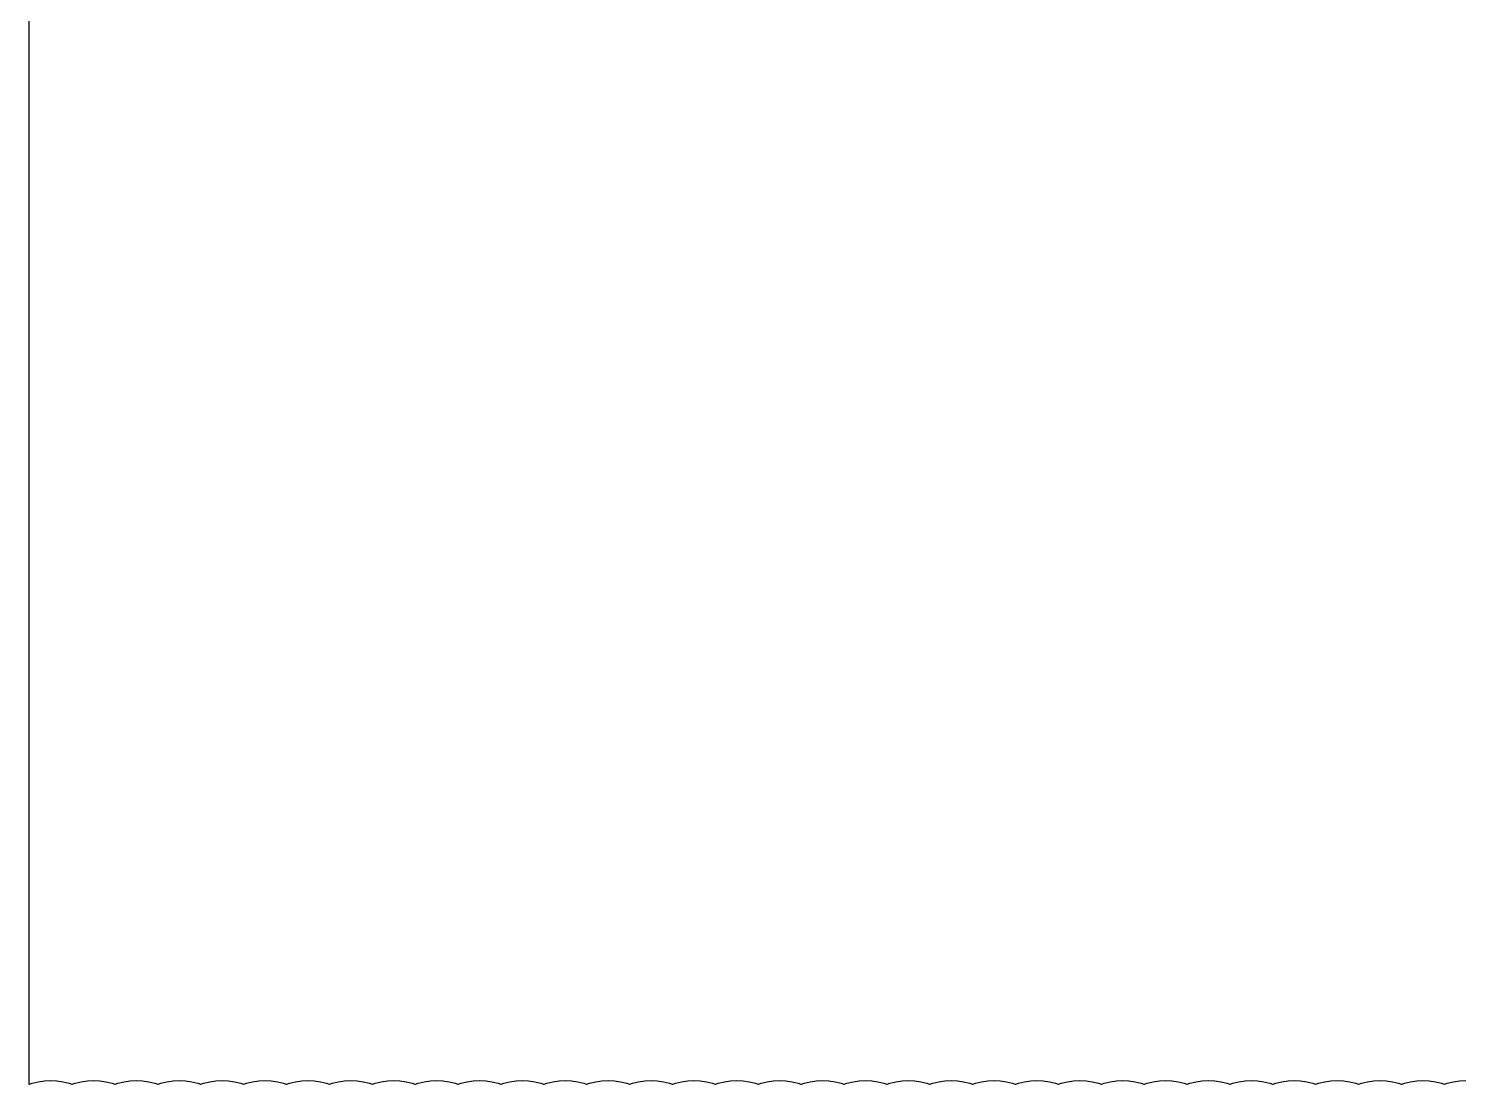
# Model space of a CAD drawing. Header units: metres. Extents: x 89 to 153, y -105 to 4.
# Drawn here: x 147.6 to 148.939, y -89.884 to -88.9 of the extents above; entities that cross this region are included whole.
import ezdxf

# ---------------------------------------------------------------- set-up
doc = ezdxf.new("R2010")
doc.units = ezdxf.units.M

msp = doc.modelspace()

# ---------------------------------------------------------------- linework, layer by layer
msp.add_lwpolyline([(147.5995, -87.9165), (147.5995, -89.8835), (147.5995, -89.8835), (147.5995, -89.8835), (147.5995, -89.8835), (147.5995, -89.8835), (147.5995, -89.8835), (147.5995, -89.8835), (147.5995, -89.8835), (147.5995, -89.8835), (147.5995, -89.8835), (147.5995, -89.8835), (147.5995, -89.8835), (147.5995, -89.8836), (147.5995, -89.8836), (147.5995, -89.8836), (147.5995, -89.8836), (147.5995, -89.8836), (147.5995, -89.8836), (147.5996, -89.8836), (147.5996, -89.8836), (147.5996, -89.8836), (147.5996, -89.8836), (147.5996, -89.8836), (147.5996, -89.8836), (147.5996, -89.8837), (147.5996, -89.8837), (147.5996, -89.8837), (147.5996, -89.8837), (147.5996, -89.8837), (147.5996, -89.8837), (147.5996, -89.8837), (147.5996, -89.8837), (147.5996, -89.8837), (147.5996, -89.8837), (147.5996, -89.8837), (147.5996, -89.8837), (147.5996, -89.8837), (147.5996, -89.8837), (147.5996, -89.8837), (147.5996, -89.8838), (147.5996, -89.8838), (147.5996, -89.8838), (147.5996, -89.8838), (147.5996, -89.8838), (147.5996, -89.8838), (147.5997, -89.8838), (147.5997, -89.8838), (147.5997, -89.8838), (147.5997, -89.8838), (147.5997, -89.8838), (147.5997, -89.8838), (147.5997, -89.8838), (147.5997, -89.8838), (147.5997, -89.8838), (147.5997, -89.8838), (147.5997, -89.8838), (147.5997, -89.8839), (147.5997, -89.8839), (147.5997, -89.8839), (147.5997, -89.8839), (147.5997, -89.8839), (147.5997, -89.8839), (147.5998, -89.8839), (147.5998, -89.8839), (147.5998, -89.8839), (147.5998, -89.8839), (147.5998, -89.8839), (147.5998, -89.8839), (147.5998, -89.8839), (147.5998, -89.8839), (147.5998, -89.8839), (147.5998, -89.8839), (147.5998, -89.8839), (147.5998, -89.8839), (147.5998, -89.8839), (147.5998, -89.8839), (147.5998, -89.8839), (147.5999, -89.8839), (147.5999, -89.8839), (147.5999, -89.8839), (147.5999, -89.8839), (147.5999, -89.8839), (147.5999, -89.8839), (147.5999, -89.884), (147.5999, -89.884), (147.5999, -89.884), (147.5999, -89.884), (147.5999, -89.884), (147.5999, -89.884), (147.6, -89.884), (147.6, -89.884), (147.6, -89.884), (147.6, -89.884), (147.6, -89.884), (147.6, -89.884), (147.6, -89.884), (147.6, -89.884), (147.6, -89.884), (147.6, -89.884), (147.6, -89.884), (147.6, -89.884), (147.6, -89.884), (147.6001, -89.884), (147.6001, -89.884), (147.6001, -89.884), (147.6001, -89.884), (147.6001, -89.884), (147.6001, -89.884), (147.6001, -89.884), (147.6001, -89.884), (147.6001, -89.884), (147.6001, -89.884), (147.6001, -89.884), (147.6001, -89.884), (147.6002, -89.884), (147.6002, -89.884), (147.6002, -89.8839), (147.6002, -89.8839), (147.6002, -89.8839), (147.6002, -89.8839), (147.6002, -89.8839), (147.6002, -89.8839), (147.6027, -89.883), (147.6084, -89.8816), (147.6142, -89.8808), (147.62, -89.8805), (147.6258, -89.8808), (147.6316, -89.8816), (147.6373, -89.883), (147.6398, -89.8839), (147.6398, -89.884), (147.6398, -89.884), (147.6399, -89.884), (147.6399, -89.884), (147.6399, -89.884), (147.6399, -89.884), (147.6399, -89.884), (147.6399, -89.884), (147.6399, -89.884), (147.6399, -89.884), (147.6399, -89.884), (147.6399, -89.884), (147.6399, -89.884), (147.6399, -89.884), (147.64, -89.884), (147.64, -89.884), (147.64, -89.884), (147.64, -89.884), (147.64, -89.884), (147.64, -89.884), (147.64, -89.884), (147.64, -89.884), (147.64, -89.884), (147.64, -89.884), (147.64, -89.884), (147.64, -89.884), (147.64, -89.884), (147.64, -89.884), (147.6401, -89.884), (147.6401, -89.884), (147.6401, -89.884), (147.6401, -89.884), (147.6401, -89.884), (147.6401, -89.884), (147.6401, -89.884), (147.6401, -89.884), (147.6401, -89.884), (147.6401, -89.884), (147.6401, -89.884), (147.6401, -89.884), (147.6402, -89.884), (147.6402, -89.884), (147.6402, -89.8839), (147.6427, -89.883), (147.6484, -89.8816), (147.6542, -89.8808), (147.66, -89.8805), (147.6658, -89.8808), (147.6716, -89.8816), (147.6773, -89.883), (147.6798, -89.8839), (147.6798, -89.884), (147.6798, -89.884), (147.6799, -89.884), (147.6799, -89.884), (147.6799, -89.884), (147.6799, -89.884), (147.6799, -89.884), (147.6799, -89.884), (147.6799, -89.884), (147.6799, -89.884), (147.6799, -89.884), (147.6799, -89.884), (147.6799, -89.884), (147.6799, -89.884), (147.68, -89.884), (147.68, -89.884), (147.68, -89.884), (147.68, -89.884), (147.68, -89.884), (147.68, -89.884), (147.68, -89.884), (147.68, -89.884), (147.68, -89.884), (147.68, -89.884), (147.68, -89.884), (147.68, -89.884), (147.68, -89.884), (147.68, -89.884), (147.6801, -89.884), (147.6801, -89.884), (147.6801, -89.884), (147.6801, -89.884), (147.6801, -89.884), (147.6801, -89.884), (147.6801, -89.884), (147.6801, -89.884), (147.6801, -89.884), (147.6801, -89.884), (147.6801, -89.884), (147.6801, -89.884), (147.6802, -89.884), (147.6802, -89.884), (147.6802, -89.8839), (147.6827, -89.883), (147.6884, -89.8816), (147.6942, -89.8808), (147.7, -89.8805), (147.7058, -89.8808), (147.7116, -89.8816), (147.7173, -89.883), (147.7198, -89.8839), (147.7198, -89.884), (147.7198, -89.884), (147.7199, -89.884), (147.7199, -89.884), (147.7199, -89.884), (147.7199, -89.884), (147.7199, -89.884), (147.7199, -89.884), (147.7199, -89.884), (147.7199, -89.884), (147.7199, -89.884), (147.7199, -89.884), (147.7199, -89.884), (147.7199, -89.884), (147.72, -89.884), (147.72, -89.884), (147.72, -89.884), (147.72, -89.884), (147.72, -89.884), (147.72, -89.884), (147.72, -89.884), (147.72, -89.884), (147.72, -89.884), (147.72, -89.884), (147.72, -89.884), (147.72, -89.884), (147.72, -89.884), (147.72, -89.884), (147.7201, -89.884), (147.7201, -89.884), (147.7201, -89.884), (147.7201, -89.884), (147.7201, -89.884), (147.7201, -89.884), (147.7201, -89.884), (147.7201, -89.884), (147.7201, -89.884), (147.7201, -89.884), (147.7201, -89.884), (147.7201, -89.884), (147.7202, -89.884), (147.7202, -89.884), (147.7202, -89.8839), (147.7227, -89.883), (147.7284, -89.8816), (147.7342, -89.8808), (147.74, -89.8805), (147.7458, -89.8808), (147.7516, -89.8816), (147.7573, -89.883), (147.7598, -89.8839), (147.7598, -89.884), (147.7598, -89.884), (147.7599, -89.884), (147.7599, -89.884), (147.7599, -89.884), (147.7599, -89.884), (147.7599, -89.884), (147.7599, -89.884), (147.7599, -89.884), (147.7599, -89.884), (147.7599, -89.884), (147.7599, -89.884), (147.7599, -89.884), (147.7599, -89.884), (147.76, -89.884), (147.76, -89.884), (147.76, -89.884), (147.76, -89.884), (147.76, -89.884), (147.76, -89.884), (147.76, -89.884), (147.76, -89.884), (147.76, -89.884), (147.76, -89.884), (147.76, -89.884), (147.76, -89.884), (147.76, -89.884), (147.76, -89.884), (147.7601, -89.884), (147.7601, -89.884), (147.7601, -89.884), (147.7601, -89.884), (147.7601, -89.884), (147.7601, -89.884), (147.7601, -89.884), (147.7601, -89.884), (147.7601, -89.884), (147.7601, -89.884), (147.7601, -89.884), (147.7601, -89.884), (147.7602, -89.884), (147.7602, -89.884), (147.7602, -89.8839), (147.7627, -89.883), (147.7684, -89.8816), (147.7742, -89.8808), (147.78, -89.8805), (147.7858, -89.8808), (147.7916, -89.8816), (147.7973, -89.883), (147.7998, -89.8839), (147.7998, -89.884), (147.7998, -89.884), (147.7999, -89.884), (147.7999, -89.884), (147.7999, -89.884), (147.7999, -89.884), (147.7999, -89.884), (147.7999, -89.884), (147.7999, -89.884), (147.7999, -89.884), (147.7999, -89.884), (147.7999, -89.884), (147.7999, -89.884), (147.7999, -89.884), (147.8, -89.884), (147.8, -89.884), (147.8, -89.884), (147.8, -89.884), (147.8, -89.884), (147.8, -89.884), (147.8, -89.884), (147.8, -89.884), (147.8, -89.884), (147.8, -89.884), (147.8, -89.884), (147.8, -89.884), (147.8, -89.884), (147.8, -89.884), (147.8001, -89.884), (147.8001, -89.884), (147.8001, -89.884), (147.8001, -89.884), (147.8001, -89.884), (147.8001, -89.884), (147.8001, -89.884), (147.8001, -89.884), (147.8001, -89.884), (147.8001, -89.884), (147.8001, -89.884), (147.8001, -89.884), (147.8002, -89.884), (147.8002, -89.884), (147.8002, -89.8839), (147.8027, -89.883), (147.8084, -89.8816), (147.8142, -89.8808), (147.82, -89.8805), (147.8258, -89.8808), (147.8316, -89.8816), (147.8373, -89.883), (147.8398, -89.8839), (147.8398, -89.884), (147.8398, -89.884), (147.8399, -89.884), (147.8399, -89.884), (147.8399, -89.884), (147.8399, -89.884), (147.8399, -89.884), (147.8399, -89.884), (147.8399, -89.884), (147.8399, -89.884), (147.8399, -89.884), (147.8399, -89.884), (147.8399, -89.884), (147.8399, -89.884), (147.84, -89.884), (147.84, -89.884), (147.84, -89.884), (147.84, -89.884), (147.84, -89.884), (147.84, -89.884), (147.84, -89.884), (147.84, -89.884), (147.84, -89.884), (147.84, -89.884), (147.84, -89.884), (147.84, -89.884), (147.84, -89.884), (147.84, -89.884), (147.8401, -89.884), (147.8401, -89.884), (147.8401, -89.884), (147.8401, -89.884), (147.8401, -89.884), (147.8401, -89.884), (147.8401, -89.884), (147.8401, -89.884), (147.8401, -89.884), (147.8401, -89.884), (147.8401, -89.884), (147.8401, -89.884), (147.8402, -89.884), (147.8402, -89.884), (147.8402, -89.8839), (147.8427, -89.883), (147.8484, -89.8816), (147.8542, -89.8808), (147.86, -89.8805), (147.8658, -89.8808), (147.8716, -89.8816), (147.8773, -89.883), (147.8798, -89.8839), (147.8798, -89.884), (147.8798, -89.884), (147.8799, -89.884), (147.8799, -89.884), (147.8799, -89.884), (147.8799, -89.884), (147.8799, -89.884), (147.8799, -89.884), (147.8799, -89.884), (147.8799, -89.884), (147.8799, -89.884), (147.8799, -89.884), (147.8799, -89.884), (147.8799, -89.884), (147.88, -89.884), (147.88, -89.884), (147.88, -89.884), (147.88, -89.884), (147.88, -89.884), (147.88, -89.884), (147.88, -89.884), (147.88, -89.884), (147.88, -89.884), (147.88, -89.884), (147.88, -89.884), (147.88, -89.884), (147.88, -89.884), (147.88, -89.884), (147.8801, -89.884), (147.8801, -89.884), (147.8801, -89.884), (147.8801, -89.884), (147.8801, -89.884), (147.8801, -89.884), (147.8801, -89.884), (147.8801, -89.884), (147.8801, -89.884), (147.8801, -89.884), (147.8801, -89.884), (147.8801, -89.884), (147.8802, -89.884), (147.8802, -89.884), (147.8802, -89.8839), (147.8827, -89.883), (147.8884, -89.8816), (147.8942, -89.8808), (147.9, -89.8805), (147.9058, -89.8808), (147.9116, -89.8816), (147.9173, -89.883), (147.9198, -89.8839), (147.9198, -89.884), (147.9198, -89.884), (147.9199, -89.884), (147.9199, -89.884), (147.9199, -89.884), (147.9199, -89.884), (147.9199, -89.884), (147.9199, -89.884), (147.9199, -89.884), (147.9199, -89.884), (147.9199, -89.884), (147.9199, -89.884), (147.9199, -89.884), (147.9199, -89.884), (147.92, -89.884), (147.92, -89.884), (147.92, -89.884), (147.92, -89.884), (147.92, -89.884), (147.92, -89.884), (147.92, -89.884), (147.92, -89.884), (147.92, -89.884), (147.92, -89.884), (147.92, -89.884), (147.92, -89.884), (147.92, -89.884), (147.92, -89.884), (147.9201, -89.884), (147.9201, -89.884), (147.9201, -89.884), (147.9201, -89.884), (147.9201, -89.884), (147.9201, -89.884), (147.9201, -89.884), (147.9201, -89.884), (147.9201, -89.884), (147.9201, -89.884), (147.9201, -89.884), (147.9201, -89.884), (147.9202, -89.884), (147.9202, -89.884), (147.9202, -89.8839), (147.9227, -89.883), (147.9284, -89.8816), (147.9342, -89.8808), (147.94, -89.8805), (147.9458, -89.8808), (147.9516, -89.8816), (147.9573, -89.883), (147.9598, -89.8839), (147.9598, -89.884), (147.9598, -89.884), (147.9599, -89.884), (147.9599, -89.884), (147.9599, -89.884), (147.9599, -89.884), (147.9599, -89.884), (147.9599, -89.884), (147.9599, -89.884), (147.9599, -89.884), (147.9599, -89.884), (147.9599, -89.884), (147.9599, -89.884), (147.9599, -89.884), (147.96, -89.884), (147.96, -89.884), (147.96, -89.884), (147.96, -89.884), (147.96, -89.884), (147.96, -89.884), (147.96, -89.884), (147.96, -89.884), (147.96, -89.884), (147.96, -89.884), (147.96, -89.884), (147.96, -89.884), (147.96, -89.884), (147.96, -89.884), (147.9601, -89.884), (147.9601, -89.884), (147.9601, -89.884), (147.9601, -89.884), (147.9601, -89.884), (147.9601, -89.884), (147.9601, -89.884), (147.9601, -89.884), (147.9601, -89.884), (147.9601, -89.884), (147.9601, -89.884), (147.9601, -89.884), (147.9602, -89.884), (147.9602, -89.884), (147.9602, -89.8839), (147.9627, -89.883), (147.9684, -89.8816), (147.9742, -89.8808), (147.98, -89.8805), (147.9858, -89.8808), (147.9916, -89.8816), (147.9973, -89.883), (147.9998, -89.8839), (147.9998, -89.884), (147.9998, -89.884), (147.9999, -89.884), (147.9999, -89.884), (147.9999, -89.884), (147.9999, -89.884), (147.9999, -89.884), (147.9999, -89.884), (147.9999, -89.884), (147.9999, -89.884), (147.9999, -89.884), (147.9999, -89.884), (147.9999, -89.884), (147.9999, -89.884), (148, -89.884), (148, -89.884), (148, -89.884), (148, -89.884), (148, -89.884), (148, -89.884), (148, -89.884), (148, -89.884), (148, -89.884), (148, -89.884), (148, -89.884), (148, -89.884), (148, -89.884), (148, -89.884), (148.0001, -89.884), (148.0001, -89.884), (148.0001, -89.884), (148.0001, -89.884), (148.0001, -89.884), (148.0001, -89.884), (148.0001, -89.884), (148.0001, -89.884), (148.0001, -89.884), (148.0001, -89.884), (148.0001, -89.884), (148.0001, -89.884), (148.0002, -89.884), (148.0002, -89.884), (148.0002, -89.8839), (148.0027, -89.883), (148.0084, -89.8816), (148.0142, -89.8808), (148.02, -89.8805), (148.0258, -89.8808), (148.0316, -89.8816), (148.0373, -89.883), (148.0398, -89.8839), (148.0398, -89.884), (148.0398, -89.884), (148.0399, -89.884), (148.0399, -89.884), (148.0399, -89.884), (148.0399, -89.884), (148.0399, -89.884), (148.0399, -89.884), (148.0399, -89.884), (148.0399, -89.884), (148.0399, -89.884), (148.0399, -89.884), (148.0399, -89.884), (148.0399, -89.884), (148.04, -89.884), (148.04, -89.884), (148.04, -89.884), (148.04, -89.884), (148.04, -89.884), (148.04, -89.884), (148.04, -89.884), (148.04, -89.884), (148.04, -89.884), (148.04, -89.884), (148.04, -89.884), (148.04, -89.884), (148.04, -89.884), (148.04, -89.884), (148.0401, -89.884), (148.0401, -89.884), (148.0401, -89.884), (148.0401, -89.884), (148.0401, -89.884), (148.0401, -89.884), (148.0401, -89.884), (148.0401, -89.884), (148.0401, -89.884), (148.0401, -89.884), (148.0401, -89.884), (148.0401, -89.884), (148.0402, -89.884), (148.0402, -89.884), (148.0402, -89.8839), (148.0427, -89.883), (148.0484, -89.8816), (148.0542, -89.8808), (148.06, -89.8805), (148.0658, -89.8808), (148.0716, -89.8816), (148.0773, -89.883), (148.0798, -89.8839), (148.0798, -89.884), (148.0798, -89.884), (148.0799, -89.884), (148.0799, -89.884), (148.0799, -89.884), (148.0799, -89.884), (148.0799, -89.884), (148.0799, -89.884), (148.0799, -89.884), (148.0799, -89.884), (148.0799, -89.884), (148.0799, -89.884), (148.0799, -89.884), (148.0799, -89.884), (148.08, -89.884), (148.08, -89.884), (148.08, -89.884), (148.08, -89.884), (148.08, -89.884), (148.08, -89.884), (148.08, -89.884), (148.08, -89.884), (148.08, -89.884), (148.08, -89.884), (148.08, -89.884), (148.08, -89.884), (148.08, -89.884), (148.08, -89.884), (148.0801, -89.884), (148.0801, -89.884), (148.0801, -89.884), (148.0801, -89.884), (148.0801, -89.884), (148.0801, -89.884), (148.0801, -89.884), (148.0801, -89.884), (148.0801, -89.884), (148.0801, -89.884), (148.0801, -89.884), (148.0801, -89.884), (148.0802, -89.884), (148.0802, -89.884), (148.0802, -89.8839), (148.0827, -89.883), (148.0884, -89.8816), (148.0942, -89.8808), (148.1, -89.8805), (148.1058, -89.8808), (148.1116, -89.8816), (148.1173, -89.883), (148.1198, -89.8839), (148.1198, -89.884), (148.1198, -89.884), (148.1199, -89.884), (148.1199, -89.884), (148.1199, -89.884), (148.1199, -89.884), (148.1199, -89.884), (148.1199, -89.884), (148.1199, -89.884), (148.1199, -89.884), (148.1199, -89.884), (148.1199, -89.884), (148.1199, -89.884), (148.1199, -89.884), (148.12, -89.884), (148.12, -89.884), (148.12, -89.884), (148.12, -89.884), (148.12, -89.884), (148.12, -89.884), (148.12, -89.884), (148.12, -89.884), (148.12, -89.884), (148.12, -89.884), (148.12, -89.884), (148.12, -89.884), (148.12, -89.884), (148.12, -89.884), (148.1201, -89.884), (148.1201, -89.884), (148.1201, -89.884), (148.1201, -89.884), (148.1201, -89.884), (148.1201, -89.884), (148.1201, -89.884), (148.1201, -89.884), (148.1201, -89.884), (148.1201, -89.884), (148.1201, -89.884), (148.1201, -89.884), (148.1202, -89.884), (148.1202, -89.884), (148.1202, -89.8839), (148.1227, -89.883), (148.1284, -89.8816), (148.1342, -89.8808), (148.14, -89.8805), (148.1458, -89.8808), (148.1516, -89.8816), (148.1573, -89.883), (148.1598, -89.8839), (148.1598, -89.884), (148.1598, -89.884), (148.1599, -89.884), (148.1599, -89.884), (148.1599, -89.884), (148.1599, -89.884), (148.1599, -89.884), (148.1599, -89.884), (148.1599, -89.884), (148.1599, -89.884), (148.1599, -89.884), (148.1599, -89.884), (148.1599, -89.884), (148.1599, -89.884), (148.16, -89.884), (148.16, -89.884), (148.16, -89.884), (148.16, -89.884), (148.16, -89.884), (148.16, -89.884), (148.16, -89.884), (148.16, -89.884), (148.16, -89.884), (148.16, -89.884), (148.16, -89.884), (148.16, -89.884), (148.16, -89.884), (148.16, -89.884), (148.1601, -89.884), (148.1601, -89.884), (148.1601, -89.884), (148.1601, -89.884), (148.1601, -89.884), (148.1601, -89.884), (148.1601, -89.884), (148.1601, -89.884), (148.1601, -89.884), (148.1601, -89.884), (148.1601, -89.884), (148.1601, -89.884), (148.1602, -89.884), (148.1602, -89.884), (148.1602, -89.8839), (148.1627, -89.883), (148.1684, -89.8816), (148.1742, -89.8808), (148.18, -89.8805), (148.1858, -89.8808), (148.1916, -89.8816), (148.1973, -89.883), (148.1998, -89.8839), (148.1998, -89.884), (148.1998, -89.884), (148.1999, -89.884), (148.1999, -89.884), (148.1999, -89.884), (148.1999, -89.884), (148.1999, -89.884), (148.1999, -89.884), (148.1999, -89.884), (148.1999, -89.884), (148.1999, -89.884), (148.1999, -89.884), (148.1999, -89.884), (148.1999, -89.884), (148.2, -89.884), (148.2, -89.884), (148.2, -89.884), (148.2, -89.884), (148.2, -89.884), (148.2, -89.884), (148.2, -89.884), (148.2, -89.884), (148.2, -89.884), (148.2, -89.884), (148.2, -89.884), (148.2, -89.884), (148.2, -89.884), (148.2, -89.884), (148.2001, -89.884), (148.2001, -89.884), (148.2001, -89.884), (148.2001, -89.884), (148.2001, -89.884), (148.2001, -89.884), (148.2001, -89.884), (148.2001, -89.884), (148.2001, -89.884), (148.2001, -89.884), (148.2001, -89.884), (148.2001, -89.884), (148.2002, -89.884), (148.2002, -89.884), (148.2002, -89.8839), (148.2027, -89.883), (148.2084, -89.8816), (148.2142, -89.8808), (148.22, -89.8805), (148.2258, -89.8808), (148.2316, -89.8816), (148.2373, -89.883), (148.2398, -89.8839), (148.2398, -89.884), (148.2398, -89.884), (148.2399, -89.884), (148.2399, -89.884), (148.2399, -89.884), (148.2399, -89.884), (148.2399, -89.884), (148.2399, -89.884), (148.2399, -89.884), (148.2399, -89.884), (148.2399, -89.884), (148.2399, -89.884), (148.2399, -89.884), (148.2399, -89.884), (148.24, -89.884), (148.24, -89.884), (148.24, -89.884), (148.24, -89.884), (148.24, -89.884), (148.24, -89.884), (148.24, -89.884), (148.24, -89.884), (148.24, -89.884), (148.24, -89.884), (148.24, -89.884), (148.24, -89.884), (148.24, -89.884), (148.24, -89.884), (148.2401, -89.884), (148.2401, -89.884), (148.2401, -89.884), (148.2401, -89.884), (148.2401, -89.884), (148.2401, -89.884), (148.2401, -89.884), (148.2401, -89.884), (148.2401, -89.884), (148.2401, -89.884), (148.2401, -89.884), (148.2401, -89.884), (148.2402, -89.884), (148.2402, -89.884), (148.2402, -89.8839), (148.2427, -89.883), (148.2484, -89.8816), (148.2542, -89.8808), (148.26, -89.8805), (148.2658, -89.8808), (148.2716, -89.8816), (148.2773, -89.883), (148.2798, -89.8839), (148.2798, -89.884), (148.2798, -89.884), (148.2799, -89.884), (148.2799, -89.884), (148.2799, -89.884), (148.2799, -89.884), (148.2799, -89.884), (148.2799, -89.884), (148.2799, -89.884), (148.2799, -89.884), (148.2799, -89.884), (148.2799, -89.884), (148.2799, -89.884), (148.2799, -89.884), (148.28, -89.884), (148.28, -89.884), (148.28, -89.884), (148.28, -89.884), (148.28, -89.884), (148.28, -89.884), (148.28, -89.884), (148.28, -89.884), (148.28, -89.884), (148.28, -89.884), (148.28, -89.884), (148.28, -89.884), (148.28, -89.884), (148.28, -89.884), (148.2801, -89.884), (148.2801, -89.884), (148.2801, -89.884), (148.2801, -89.884), (148.2801, -89.884), (148.2801, -89.884), (148.2801, -89.884), (148.2801, -89.884), (148.2801, -89.884), (148.2801, -89.884), (148.2801, -89.884), (148.2801, -89.884), (148.2802, -89.884), (148.2802, -89.884), (148.2802, -89.8839), (148.2827, -89.883), (148.2884, -89.8816), (148.2942, -89.8808), (148.3, -89.8805), (148.3058, -89.8808), (148.3116, -89.8816), (148.3173, -89.883), (148.3198, -89.8839), (148.3198, -89.884), (148.3198, -89.884), (148.3199, -89.884), (148.3199, -89.884), (148.3199, -89.884), (148.3199, -89.884), (148.3199, -89.884), (148.3199, -89.884), (148.3199, -89.884), (148.3199, -89.884), (148.3199, -89.884), (148.3199, -89.884), (148.3199, -89.884), (148.3199, -89.884), (148.32, -89.884), (148.32, -89.884), (148.32, -89.884), (148.32, -89.884), (148.32, -89.884), (148.32, -89.884), (148.32, -89.884), (148.32, -89.884), (148.32, -89.884), (148.32, -89.884), (148.32, -89.884), (148.32, -89.884), (148.32, -89.884), (148.32, -89.884), (148.3201, -89.884), (148.3201, -89.884), (148.3201, -89.884), (148.3201, -89.884), (148.3201, -89.884), (148.3201, -89.884), (148.3201, -89.884), (148.3201, -89.884), (148.3201, -89.884), (148.3201, -89.884), (148.3201, -89.884), (148.3201, -89.884), (148.3202, -89.884), (148.3202, -89.884), (148.3202, -89.8839), (148.3227, -89.883), (148.3284, -89.8816), (148.3342, -89.8808), (148.34, -89.8805), (148.3458, -89.8808), (148.3516, -89.8816), (148.3573, -89.883), (148.3598, -89.8839), (148.3598, -89.884), (148.3598, -89.884), (148.3599, -89.884), (148.3599, -89.884), (148.3599, -89.884), (148.3599, -89.884), (148.3599, -89.884), (148.3599, -89.884), (148.3599, -89.884), (148.3599, -89.884), (148.3599, -89.884), (148.3599, -89.884), (148.3599, -89.884), (148.3599, -89.884), (148.36, -89.884), (148.36, -89.884), (148.36, -89.884), (148.36, -89.884), (148.36, -89.884), (148.36, -89.884), (148.36, -89.884), (148.36, -89.884), (148.36, -89.884), (148.36, -89.884), (148.36, -89.884), (148.36, -89.884), (148.36, -89.884), (148.36, -89.884), (148.3601, -89.884), (148.3601, -89.884), (148.3601, -89.884), (148.3601, -89.884), (148.3601, -89.884), (148.3601, -89.884), (148.3601, -89.884), (148.3601, -89.884), (148.3601, -89.884), (148.3601, -89.884), (148.3601, -89.884), (148.3601, -89.884), (148.3602, -89.884), (148.3602, -89.884), (148.3602, -89.8839), (148.3627, -89.883), (148.3684, -89.8816), (148.3742, -89.8808), (148.38, -89.8805), (148.3858, -89.8808), (148.3916, -89.8816), (148.3973, -89.883), (148.3998, -89.8839), (148.3998, -89.884), (148.3998, -89.884), (148.3999, -89.884), (148.3999, -89.884), (148.3999, -89.884), (148.3999, -89.884), (148.3999, -89.884), (148.3999, -89.884), (148.3999, -89.884), (148.3999, -89.884), (148.3999, -89.884), (148.3999, -89.884), (148.3999, -89.884), (148.3999, -89.884), (148.4, -89.884), (148.4, -89.884), (148.4, -89.884), (148.4, -89.884), (148.4, -89.884), (148.4, -89.884), (148.4, -89.884), (148.4, -89.884), (148.4, -89.884), (148.4, -89.884), (148.4, -89.884), (148.4, -89.884), (148.4, -89.884), (148.4, -89.884), (148.4001, -89.884), (148.4001, -89.884), (148.4001, -89.884), (148.4001, -89.884), (148.4001, -89.884), (148.4001, -89.884), (148.4001, -89.884), (148.4001, -89.884), (148.4001, -89.884), (148.4001, -89.884), (148.4001, -89.884), (148.4001, -89.884), (148.4002, -89.884), (148.4002, -89.884), (148.4002, -89.8839), (148.4027, -89.883), (148.4084, -89.8816), (148.4142, -89.8808), (148.42, -89.8805), (148.4258, -89.8808), (148.4316, -89.8816), (148.4373, -89.883), (148.4398, -89.8839), (148.4398, -89.884), (148.4398, -89.884), (148.4399, -89.884), (148.4399, -89.884), (148.4399, -89.884), (148.4399, -89.884), (148.4399, -89.884), (148.4399, -89.884), (148.4399, -89.884), (148.4399, -89.884), (148.4399, -89.884), (148.4399, -89.884), (148.4399, -89.884), (148.4399, -89.884), (148.44, -89.884), (148.44, -89.884), (148.44, -89.884), (148.44, -89.884), (148.44, -89.884), (148.44, -89.884), (148.44, -89.884), (148.44, -89.884), (148.44, -89.884), (148.44, -89.884), (148.44, -89.884), (148.44, -89.884), (148.44, -89.884), (148.44, -89.884), (148.4401, -89.884), (148.4401, -89.884), (148.4401, -89.884), (148.4401, -89.884), (148.4401, -89.884), (148.4401, -89.884), (148.4401, -89.884), (148.4401, -89.884), (148.4401, -89.884), (148.4401, -89.884), (148.4401, -89.884), (148.4401, -89.884), (148.4402, -89.884), (148.4402, -89.884), (148.4402, -89.8839), (148.4427, -89.883), (148.4484, -89.8816), (148.4542, -89.8808), (148.46, -89.8805), (148.4658, -89.8808), (148.4716, -89.8816), (148.4773, -89.883), (148.4798, -89.8839), (148.4798, -89.884), (148.4798, -89.884), (148.4799, -89.884), (148.4799, -89.884), (148.4799, -89.884), (148.4799, -89.884), (148.4799, -89.884), (148.4799, -89.884), (148.4799, -89.884), (148.4799, -89.884), (148.4799, -89.884), (148.4799, -89.884), (148.4799, -89.884), (148.4799, -89.884), (148.48, -89.884), (148.48, -89.884), (148.48, -89.884), (148.48, -89.884), (148.48, -89.884), (148.48, -89.884), (148.48, -89.884), (148.48, -89.884), (148.48, -89.884), (148.48, -89.884), (148.48, -89.884), (148.48, -89.884), (148.48, -89.884), (148.48, -89.884), (148.4801, -89.884), (148.4801, -89.884), (148.4801, -89.884), (148.4801, -89.884), (148.4801, -89.884), (148.4801, -89.884), (148.4801, -89.884), (148.4801, -89.884), (148.4801, -89.884), (148.4801, -89.884), (148.4801, -89.884), (148.4801, -89.884), (148.4802, -89.884), (148.4802, -89.884), (148.4802, -89.8839), (148.4827, -89.883), (148.4884, -89.8816), (148.4942, -89.8808), (148.5, -89.8805), (148.5058, -89.8808), (148.5116, -89.8816), (148.5173, -89.883), (148.5198, -89.8839), (148.5198, -89.884), (148.5198, -89.884), (148.5199, -89.884), (148.5199, -89.884), (148.5199, -89.884), (148.5199, -89.884), (148.5199, -89.884), (148.5199, -89.884), (148.5199, -89.884), (148.5199, -89.884), (148.5199, -89.884), (148.5199, -89.884), (148.5199, -89.884), (148.5199, -89.884), (148.52, -89.884), (148.52, -89.884), (148.52, -89.884), (148.52, -89.884), (148.52, -89.884), (148.52, -89.884), (148.52, -89.884), (148.52, -89.884), (148.52, -89.884), (148.52, -89.884), (148.52, -89.884), (148.52, -89.884), (148.52, -89.884), (148.52, -89.884), (148.5201, -89.884), (148.5201, -89.884), (148.5201, -89.884), (148.5201, -89.884), (148.5201, -89.884), (148.5201, -89.884), (148.5201, -89.884), (148.5201, -89.884), (148.5201, -89.884), (148.5201, -89.884), (148.5201, -89.884), (148.5201, -89.884), (148.5202, -89.884), (148.5202, -89.884), (148.5202, -89.8839), (148.5227, -89.883), (148.5284, -89.8816), (148.5342, -89.8808), (148.54, -89.8805), (148.5458, -89.8808), (148.5516, -89.8816), (148.5573, -89.883), (148.5598, -89.8839), (148.5598, -89.884), (148.5598, -89.884), (148.5599, -89.884), (148.5599, -89.884), (148.5599, -89.884), (148.5599, -89.884), (148.5599, -89.884), (148.5599, -89.884), (148.5599, -89.884), (148.5599, -89.884), (148.5599, -89.884), (148.5599, -89.884), (148.5599, -89.884), (148.5599, -89.884), (148.56, -89.884), (148.56, -89.884), (148.56, -89.884), (148.56, -89.884), (148.56, -89.884), (148.56, -89.884), (148.56, -89.884), (148.56, -89.884), (148.56, -89.884), (148.56, -89.884), (148.56, -89.884), (148.56, -89.884), (148.56, -89.884), (148.56, -89.884), (148.5601, -89.884), (148.5601, -89.884), (148.5601, -89.884), (148.5601, -89.884), (148.5601, -89.884), (148.5601, -89.884), (148.5601, -89.884), (148.5601, -89.884), (148.5601, -89.884), (148.5601, -89.884), (148.5601, -89.884), (148.5601, -89.884), (148.5602, -89.884), (148.5602, -89.884), (148.5602, -89.8839), (148.5627, -89.883), (148.5684, -89.8816), (148.5742, -89.8808), (148.58, -89.8805), (148.5858, -89.8808), (148.5916, -89.8816), (148.5973, -89.883), (148.5998, -89.8839), (148.5998, -89.884), (148.5998, -89.884), (148.5999, -89.884), (148.5999, -89.884), (148.5999, -89.884), (148.5999, -89.884), (148.5999, -89.884), (148.5999, -89.884), (148.5999, -89.884), (148.5999, -89.884), (148.5999, -89.884), (148.5999, -89.884), (148.5999, -89.884), (148.5999, -89.884), (148.6, -89.884), (148.6, -89.884), (148.6, -89.884), (148.6, -89.884), (148.6, -89.884), (148.6, -89.884), (148.6, -89.884), (148.6, -89.884), (148.6, -89.884), (148.6, -89.884), (148.6, -89.884), (148.6, -89.884), (148.6, -89.884), (148.6, -89.884), (148.6001, -89.884), (148.6001, -89.884), (148.6001, -89.884), (148.6001, -89.884), (148.6001, -89.884), (148.6001, -89.884), (148.6001, -89.884), (148.6001, -89.884), (148.6001, -89.884), (148.6001, -89.884), (148.6001, -89.884), (148.6001, -89.884), (148.6002, -89.884), (148.6002, -89.884), (148.6002, -89.8839), (148.6027, -89.883), (148.6084, -89.8816), (148.6142, -89.8808), (148.62, -89.8805), (148.6258, -89.8808), (148.6316, -89.8816), (148.6373, -89.883), (148.6398, -89.8839), (148.6398, -89.884), (148.6398, -89.884), (148.6399, -89.884), (148.6399, -89.884), (148.6399, -89.884), (148.6399, -89.884), (148.6399, -89.884), (148.6399, -89.884), (148.6399, -89.884), (148.6399, -89.884), (148.6399, -89.884), (148.6399, -89.884), (148.6399, -89.884), (148.6399, -89.884), (148.64, -89.884), (148.64, -89.884), (148.64, -89.884), (148.64, -89.884), (148.64, -89.884), (148.64, -89.884), (148.64, -89.884), (148.64, -89.884), (148.64, -89.884), (148.64, -89.884), (148.64, -89.884), (148.64, -89.884), (148.64, -89.884), (148.64, -89.884), (148.6401, -89.884), (148.6401, -89.884), (148.6401, -89.884), (148.6401, -89.884), (148.6401, -89.884), (148.6401, -89.884), (148.6401, -89.884), (148.6401, -89.884), (148.6401, -89.884), (148.6401, -89.884), (148.6401, -89.884), (148.6401, -89.884), (148.6402, -89.884), (148.6402, -89.884), (148.6402, -89.8839), (148.6427, -89.883), (148.6484, -89.8816), (148.6542, -89.8808), (148.66, -89.8805), (148.6658, -89.8808), (148.6716, -89.8816), (148.6773, -89.883), (148.6798, -89.8839), (148.6798, -89.884), (148.6798, -89.884), (148.6799, -89.884), (148.6799, -89.884), (148.6799, -89.884), (148.6799, -89.884), (148.6799, -89.884), (148.6799, -89.884), (148.6799, -89.884), (148.6799, -89.884), (148.6799, -89.884), (148.6799, -89.884), (148.6799, -89.884), (148.6799, -89.884), (148.68, -89.884), (148.68, -89.884), (148.68, -89.884), (148.68, -89.884), (148.68, -89.884), (148.68, -89.884), (148.68, -89.884), (148.68, -89.884), (148.68, -89.884), (148.68, -89.884), (148.68, -89.884), (148.68, -89.884), (148.68, -89.884), (148.68, -89.884), (148.6801, -89.884), (148.6801, -89.884), (148.6801, -89.884), (148.6801, -89.884), (148.6801, -89.884), (148.6801, -89.884), (148.6801, -89.884), (148.6801, -89.884), (148.6801, -89.884), (148.6801, -89.884), (148.6801, -89.884), (148.6801, -89.884), (148.6802, -89.884), (148.6802, -89.884), (148.6802, -89.8839), (148.6827, -89.883), (148.6884, -89.8816), (148.6942, -89.8808), (148.7, -89.8805), (148.7058, -89.8808), (148.7116, -89.8816), (148.7173, -89.883), (148.7198, -89.8839), (148.7198, -89.884), (148.7198, -89.884), (148.7199, -89.884), (148.7199, -89.884), (148.7199, -89.884), (148.7199, -89.884), (148.7199, -89.884), (148.7199, -89.884), (148.7199, -89.884), (148.7199, -89.884), (148.7199, -89.884), (148.7199, -89.884), (148.7199, -89.884), (148.7199, -89.884), (148.72, -89.884), (148.72, -89.884), (148.72, -89.884), (148.72, -89.884), (148.72, -89.884), (148.72, -89.884), (148.72, -89.884), (148.72, -89.884), (148.72, -89.884), (148.72, -89.884), (148.72, -89.884), (148.72, -89.884), (148.72, -89.884), (148.72, -89.884), (148.7201, -89.884), (148.7201, -89.884), (148.7201, -89.884), (148.7201, -89.884), (148.7201, -89.884), (148.7201, -89.884), (148.7201, -89.884), (148.7201, -89.884), (148.7201, -89.884), (148.7201, -89.884), (148.7201, -89.884), (148.7201, -89.884), (148.7202, -89.884), (148.7202, -89.884), (148.7202, -89.8839), (148.7227, -89.883), (148.7284, -89.8816), (148.7342, -89.8808), (148.74, -89.8805), (148.7458, -89.8808), (148.7516, -89.8816), (148.7573, -89.883), (148.7598, -89.8839), (148.7598, -89.884), (148.7598, -89.884), (148.7599, -89.884), (148.7599, -89.884), (148.7599, -89.884), (148.7599, -89.884), (148.7599, -89.884), (148.7599, -89.884), (148.7599, -89.884), (148.7599, -89.884), (148.7599, -89.884), (148.7599, -89.884), (148.7599, -89.884), (148.7599, -89.884), (148.76, -89.884), (148.76, -89.884), (148.76, -89.884), (148.76, -89.884), (148.76, -89.884), (148.76, -89.884), (148.76, -89.884), (148.76, -89.884), (148.76, -89.884), (148.76, -89.884), (148.76, -89.884), (148.76, -89.884), (148.76, -89.884), (148.76, -89.884), (148.7601, -89.884), (148.7601, -89.884), (148.7601, -89.884), (148.7601, -89.884), (148.7601, -89.884), (148.7601, -89.884), (148.7601, -89.884), (148.7601, -89.884), (148.7601, -89.884), (148.7601, -89.884), (148.7601, -89.884), (148.7601, -89.884), (148.7602, -89.884), (148.7602, -89.884), (148.7602, -89.8839), (148.7627, -89.883), (148.7684, -89.8816), (148.7742, -89.8808), (148.78, -89.8805), (148.7858, -89.8808), (148.7916, -89.8816), (148.7973, -89.883), (148.7998, -89.8839), (148.7998, -89.884), (148.7998, -89.884), (148.7999, -89.884), (148.7999, -89.884), (148.7999, -89.884), (148.7999, -89.884), (148.7999, -89.884), (148.7999, -89.884), (148.7999, -89.884), (148.7999, -89.884), (148.7999, -89.884), (148.7999, -89.884), (148.7999, -89.884), (148.7999, -89.884), (148.8, -89.884), (148.8, -89.884), (148.8, -89.884), (148.8, -89.884), (148.8, -89.884), (148.8, -89.884), (148.8, -89.884), (148.8, -89.884), (148.8, -89.884), (148.8, -89.884), (148.8, -89.884), (148.8, -89.884), (148.8, -89.884), (148.8, -89.884), (148.8001, -89.884), (148.8001, -89.884), (148.8001, -89.884), (148.8001, -89.884), (148.8001, -89.884), (148.8001, -89.884), (148.8001, -89.884), (148.8001, -89.884), (148.8001, -89.884), (148.8001, -89.884), (148.8001, -89.884), (148.8001, -89.884), (148.8002, -89.884), (148.8002, -89.884), (148.8002, -89.8839), (148.8027, -89.883), (148.8084, -89.8816), (148.8142, -89.8808), (148.82, -89.8805), (148.8258, -89.8808), (148.8316, -89.8816), (148.8373, -89.883), (148.8398, -89.8839), (148.8398, -89.884), (148.8398, -89.884), (148.8399, -89.884), (148.8399, -89.884), (148.8399, -89.884), (148.8399, -89.884), (148.8399, -89.884), (148.8399, -89.884), (148.8399, -89.884), (148.8399, -89.884), (148.8399, -89.884), (148.8399, -89.884), (148.8399, -89.884), (148.8399, -89.884), (148.84, -89.884), (148.84, -89.884), (148.84, -89.884), (148.84, -89.884), (148.84, -89.884), (148.84, -89.884), (148.84, -89.884), (148.84, -89.884), (148.84, -89.884), (148.84, -89.884), (148.84, -89.884), (148.84, -89.884), (148.84, -89.884), (148.84, -89.884), (148.8401, -89.884), (148.8401, -89.884), (148.8401, -89.884), (148.8401, -89.884), (148.8401, -89.884), (148.8401, -89.884), (148.8401, -89.884), (148.8401, -89.884), (148.8401, -89.884), (148.8401, -89.884), (148.8401, -89.884), (148.8401, -89.884), (148.8402, -89.884), (148.8402, -89.884), (148.8402, -89.8839), (148.8427, -89.883), (148.8484, -89.8816), (148.8542, -89.8808), (148.86, -89.8805), (148.8658, -89.8808), (148.8716, -89.8816), (148.8773, -89.883), (148.8798, -89.8839), (148.8798, -89.884), (148.8798, -89.884), (148.8799, -89.884), (148.8799, -89.884), (148.8799, -89.884), (148.8799, -89.884), (148.8799, -89.884), (148.8799, -89.884), (148.8799, -89.884), (148.8799, -89.884), (148.8799, -89.884), (148.8799, -89.884), (148.8799, -89.884), (148.8799, -89.884), (148.88, -89.884), (148.88, -89.884), (148.88, -89.884), (148.88, -89.884), (148.88, -89.884), (148.88, -89.884), (148.88, -89.884), (148.88, -89.884), (148.88, -89.884), (148.88, -89.884), (148.88, -89.884), (148.88, -89.884), (148.88, -89.884), (148.88, -89.884), (148.8801, -89.884), (148.8801, -89.884), (148.8801, -89.884), (148.8801, -89.884), (148.8801, -89.884), (148.8801, -89.884), (148.8801, -89.884), (148.8801, -89.884), (148.8801, -89.884), (148.8801, -89.884), (148.8801, -89.884), (148.8801, -89.884), (148.8802, -89.884), (148.8802, -89.884), (148.8802, -89.8839), (148.8827, -89.883), (148.8884, -89.8816), (148.8942, -89.8808), (148.9, -89.8805), (148.9058, -89.8808), (148.9116, -89.8816), (148.9173, -89.883), (148.9198, -89.8839), (148.9198, -89.884), (148.9198, -89.884), (148.9199, -89.884), (148.9199, -89.884), (148.9199, -89.884), (148.9199, -89.884), (148.9199, -89.884), (148.9199, -89.884), (148.9199, -89.884), (148.9199, -89.884), (148.9199, -89.884), (148.9199, -89.884), (148.9199, -89.884), (148.9199, -89.884), (148.92, -89.884), (148.92, -89.884), (148.92, -89.884), (148.92, -89.884), (148.92, -89.884), (148.92, -89.884), (148.92, -89.884), (148.92, -89.884), (148.92, -89.884), (148.92, -89.884), (148.92, -89.884), (148.92, -89.884), (148.92, -89.884), (148.92, -89.884), (148.9201, -89.884), (148.9201, -89.884), (148.9201, -89.884), (148.9201, -89.884), (148.9201, -89.884), (148.9201, -89.884), (148.9201, -89.884), (148.9201, -89.884), (148.9201, -89.884), (148.9201, -89.884), (148.9201, -89.884), (148.9201, -89.884), (148.9202, -89.884), (148.9202, -89.884), (148.9202, -89.8839), (148.9227, -89.883), (148.9284, -89.8816), (148.9342, -89.8808), (148.94, -89.8805)])

doc.saveas('drawing.dxf')
